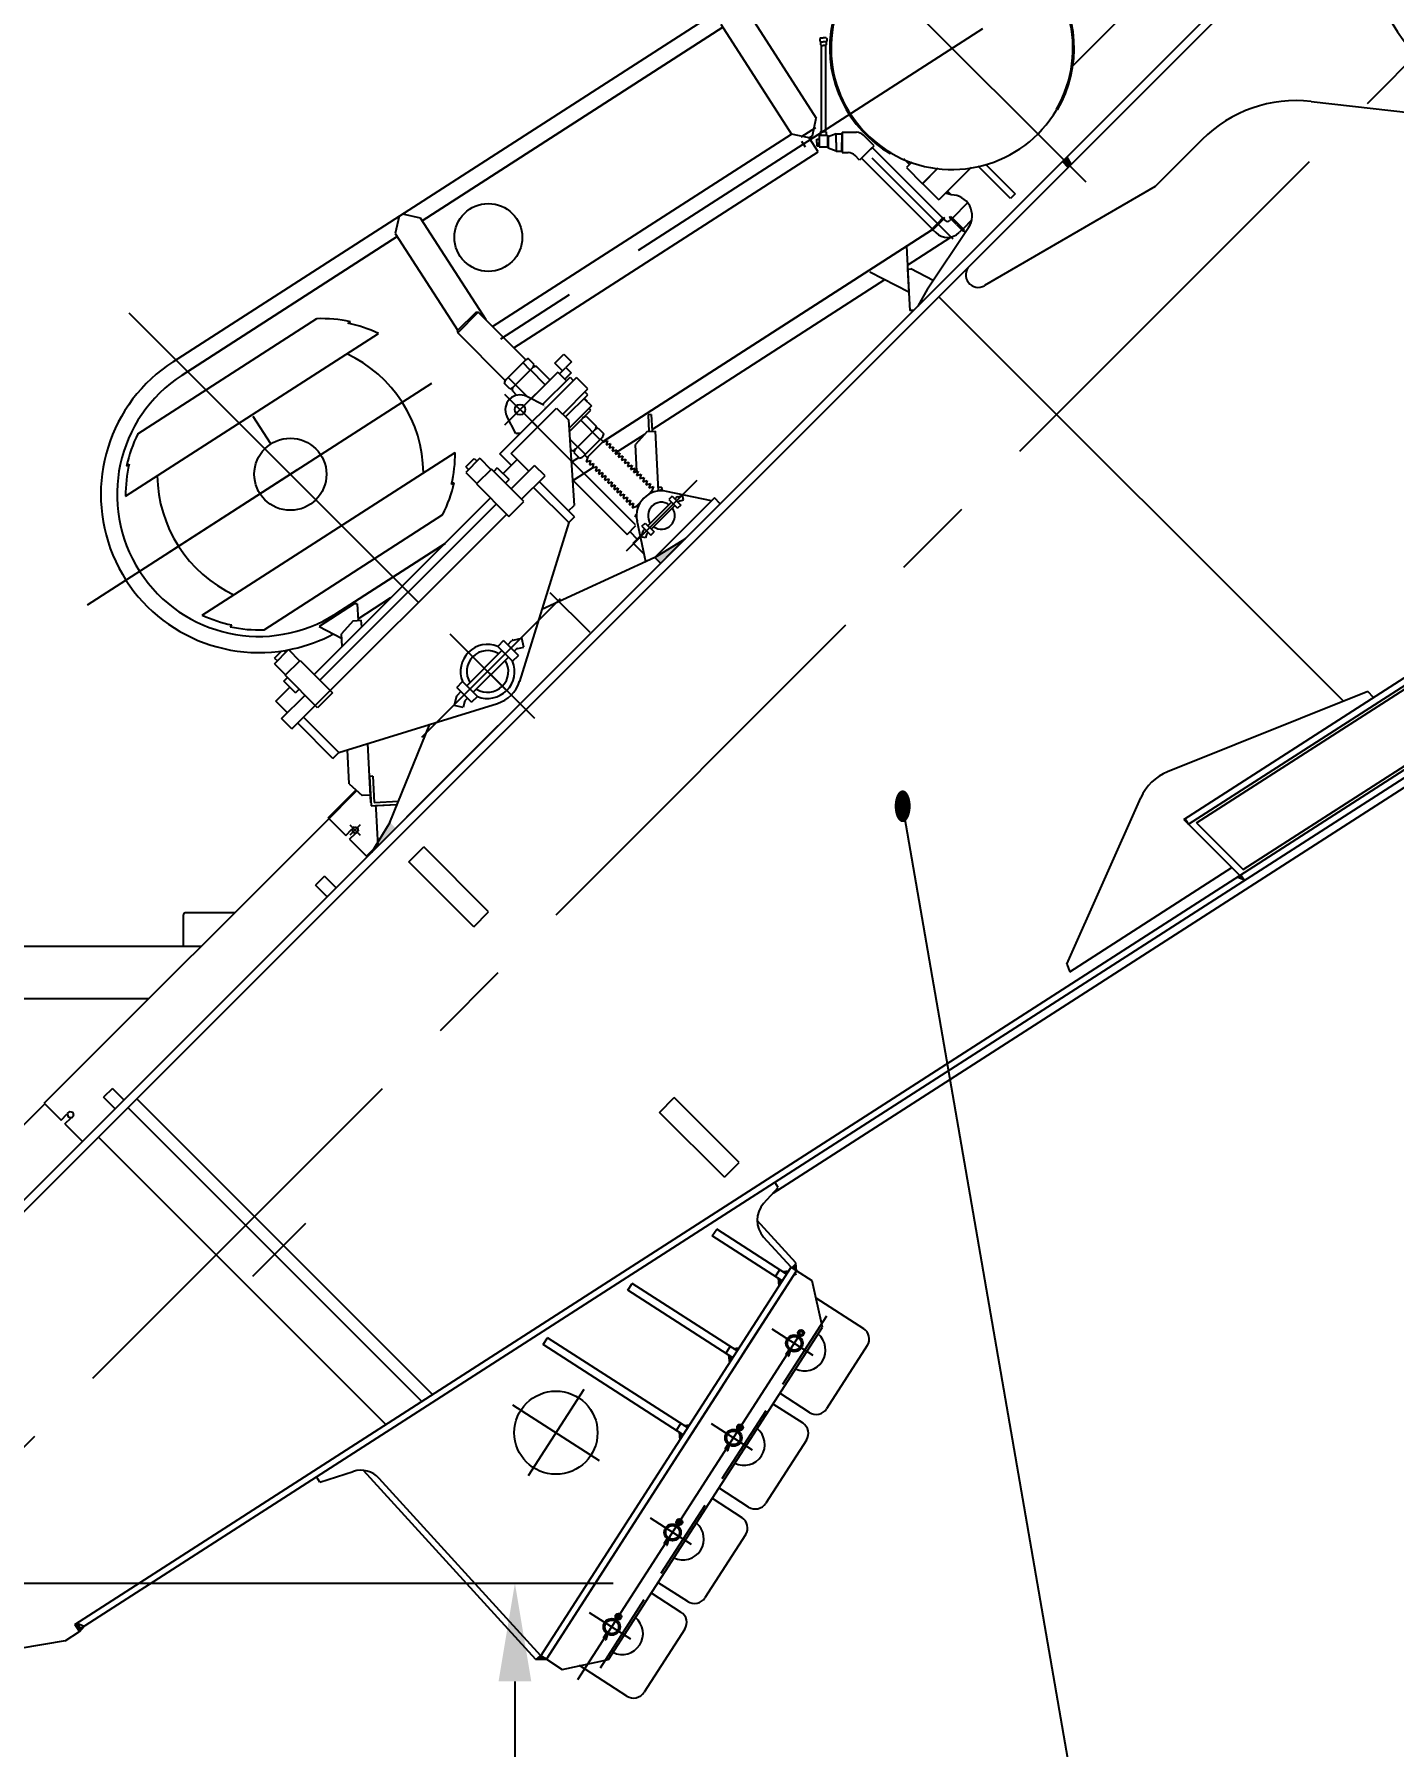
# Model space of a CAD drawing. Header units: millimetres. Extents: x 0 to 42000, y 0 to 29700.
# Drawn here: x 20346 to 24494, y 11599 to 16824 of the extents above; entities that cross this region are included whole.
import ezdxf
from ezdxf.enums import TextEntityAlignment as Align

# ---------------------------------------------------------------- set-up
doc = ezdxf.new("R2010")
doc.units = ezdxf.units.MM
doc.header["$LTSCALE"] = 1000
doc.linetypes.add('F', pattern=[0.75, 0.5, -0.25])
doc.linetypes.add('G', pattern=[2, 1.25, -0.25, 0.25, -0.25])
for name, color, linetype in [('01', 7, 'Continuous'), ('02', 1, 'Continuous'), ('04', 2, 'F'), ('05', 142, 'G'), ('08', 1, 'Continuous')]:
    doc.layers.add(name, color=color, linetype=linetype)
doc.styles.get("Standard").update_dxf_attribs({"font": 'isocp', "width": 0.707, "bigfont": 'intecad.shx'})
doc.dimstyles.new('INTE', dxfattribs={"dimscale": 100, "dimtxt": 3.5, "dimasz": 3, "dimexe": 3, "dimexo": 0, "dimgap": 1, "dimtad": 1, "dimdec": 0, "dimdsep": 46, "dimtxsty": 'Standard', "dimcen": 0, "dimclrd": 1, "dimclre": 1, "dimclrt": 3, "dimaunit": 1, "dimadec": 0, "dimazin": 0, "dimtfac": 1, "dimtdec": 0, "dimtmove": 0, "dimatfit": 0, "dimfxl": 1, "dimarcsym": 0})

# ---------------------------------------------------------------- blocks, each defined once
blk = doc.blocks.new('*D674')
at = {"layer": '08', "color": 1, "lineweight": -2}
for p, q in [((20087.6, 12098.5), (22112.2, 12098.5)), ((21812.2, 11798.5), (21812.2, 7640.5)), ((20404, 7340.5), (22112.2, 7340.5))]:
    blk.add_line(p, q, dxfattribs=at)
at = {"layer": '08', "color": 1}
for points in [[(21762.2, 11798.5), (21862.2, 11798.5), (21812.2, 12098.5)], [(21762.2, 7640.5), (21862.2, 7640.5), (21812.2, 7340.5)]]:
    blk.add_solid(points, dxfattribs=at)
at = {"layer": 'DEFPOINTS', "color": 0}
for p in [(20087.6, 12098.5), (20404, 7340.5), (21812.2, 7340.5)]:
    blk.add_point(p, dxfattribs=at)
at = {"layer": '08', "color": 3, "insert": (21537.2, 9719.5), "char_height": 350, "attachment_point": 5, "rotation": 90}
blk.add_mtext('4758', dxfattribs=at)
blk = doc.blocks.new('*D675')
at = {"layer": '08', "color": 1, "lineweight": -2}
for p, q in [((32404, 24603.7), (33320.5, 24603.7)), ((33020.5, 7640.5), (33020.5, 24303.7)), ((18876.1, 7340.5), (33320.5, 7340.5))]:
    blk.add_line(p, q, dxfattribs=at)
at = {"layer": '08', "color": 1}
for points in [[(32970.5, 24303.7), (33070.5, 24303.7), (33020.5, 24603.7)], [(32970.5, 7640.5), (33070.5, 7640.5), (33020.5, 7340.5)]]:
    blk.add_solid(points, dxfattribs=at)
at = {"layer": 'DEFPOINTS', "color": 0}
for p in [(32404, 24603.7), (33020.5, 24603.7), (18876.1, 7340.5)]:
    blk.add_point(p, dxfattribs=at)
at = {"layer": '08', "color": 3, "insert": (32745.5, 17193.2), "char_height": 350, "attachment_point": 5, "rotation": 90}
blk.add_mtext('17263', dxfattribs=at)
blk = doc.blocks.new('*D682')
at = {"layer": '08', "color": 1, "lineweight": -2}
for p, q in [((24860.7, 17060.6), (26420, 17060.6)), ((26120, 7640.5), (26120, 16760.6)), ((22234, 7340.5), (26420, 7340.5))]:
    blk.add_line(p, q, dxfattribs=at)
at = {"layer": '08', "color": 1}
for points in [[(26070, 16760.6), (26170, 16760.6), (26120, 17060.6)], [(26070, 7640.5), (26170, 7640.5), (26120, 7340.5)]]:
    blk.add_solid(points, dxfattribs=at)
at = {"layer": 'DEFPOINTS', "color": 0}
for p in [(24860.7, 17060.6), (26120, 17060.6), (22234, 7340.5)]:
    blk.add_point(p, dxfattribs=at)
at = {"layer": '08', "color": 3, "insert": (25844.9, 12200.6), "char_height": 350, "attachment_point": 5, "rotation": 90}
blk.add_mtext('9720', dxfattribs=at)

msp = doc.modelspace()

# ---------------------------------------------------------------- hatches: boundary and pattern name
at = {"layer": '01', "linetype": 'Continuous'}
for points in [[(23496, 16449.5), (23482.5, 16435.9), (23500.1, 16418.2), (23509, 16427.1)], [(23132, 16345.7), (23126.2, 16339.9), (23143.3, 16334.4)]]:
    msp.add_hatch(color=7, dxfattribs=at).paths.add_polyline_path(points)
at = {"layer": '01'}
h = msp.add_hatch(color=256, dxfattribs=at)
h.paths.add_polyline_path([(21639.7, 15915.4), (21637.6, 15913.3), (21636.8, 15918.3)])
h.paths.add_polyline_path([(21700.5, 15976.2), (21698.4, 15974.1), (21695.5, 15976.9)])
h = msp.add_hatch(color=256, dxfattribs=at)
h.paths.add_polyline_path([(21909.8, 15687.7), (21900.6, 15692.4), (21900.6, 15678.5)])
h.paths.add_polyline_path([(21814.6, 15606.4), (21819.3, 15597.2), (21828.5, 15606.4)])
for points in [[(22239, 15227.7), (22256.6, 15210.1), (22331.3, 15284.7)], [(21430.7, 14419.5), (21374.6, 14328), (21448.4, 14401.8)], [(24027.6, 14260), (24016.2, 14252.6), (24038.4, 14243.1)], [(22668.9, 13075.3), (22654.9, 13062.5), (22671.7, 13051.7)], [(20497.6, 11966.8), (20487.1, 11960), (20483.6, 11950.7)], [(21891.6, 11876.9), (21890.5, 11878.1), (21876.5, 11865.3), (21908.4, 11866.1)]]:
    msp.add_hatch(color=256, dxfattribs=at).paths.add_polyline_path(points)
h = msp.add_hatch(color=256, dxfattribs=at)
h.paths.add_polyline_path([(22614.9, 13028.7), (22617.5, 13004.4), (22627.8, 13020.4)])
h.paths.add_polyline_path([(22629.5, 13049.1), (22641.3, 13041.5), (22647.5, 13051)])
h = msp.add_hatch(color=256, dxfattribs=at)
h.paths.add_polyline_path([(22463.9, 12794.1), (22466.5, 12769.9), (22476.8, 12785.9)])
h.paths.add_polyline_path([(22478.5, 12814.5), (22490.3, 12806.9), (22496.4, 12816.4)])
h = msp.add_hatch(color=256, dxfattribs=at)
h.paths.add_polyline_path([(22312.9, 12559.5), (22315.4, 12535.3), (22325.7, 12551.3)])
h.paths.add_polyline_path([(22327.5, 12579.9), (22339.3, 12572.3), (22345.4, 12581.8)])
h = msp.add_hatch(color=256, dxfattribs=at)
h.paths.add_polyline_path([(20497.6, 11966.8), (20483.6, 11950.7), (20469.6, 11972.5), (20476.3, 11976.8), (20476.3, 11976.8)])
h.paths.add_polyline_path([(20487.1, 11960), (20497.6, 11966.8), (20476.3, 11976.8)])

# ---------------------------------------------------------------- linework, layer by layer
for p, q in [((23324.4, 16323), (23225.6, 16421.8)), ((23007.3, 16177.4), (23014, 16038.6)), ((22895.6, 16099.6), (23014.1, 16038.6)), ((23010.5, 16107.9), (23020.5, 16108.5)), ((23010.5, 16107.9), (23017.2, 15981.1)), ((23088.3, 16072.9), (23020.5, 16108.5)), ((23027.1, 15981.6), (23017.2, 15981.1)), ((22228.4, 15664.1), (22218.4, 15663.6)), ((22218.4, 15663.6), (22220.9, 15612.7)), ((22228.4, 15664.1), (22230.8, 15613.2)), ((22215.7, 15612.4), (22179.8, 15572.5)), ((22184.1, 15489.9), (22179.8, 15572.5)), ((22215.7, 15612.4), (22240.7, 15613.7)), ((22250.3, 15430.9), (22240.7, 15613.7)), ((22259.7, 15442.2), (22249.7, 15441.7)), ((22249.7, 15441.7), (22250.3, 15430.9)), ((22259.7, 15442.2), (22260.1, 15435)), ((22274.9, 15228.7), (22395.7, 15349.2)), ((21321.2, 15086.1), (21214.5, 15017.3)), ((21331.2, 15086.5), (21321.2, 15086.1)), ((21331.2, 15086.5), (21333.7, 15035.6)), ((21214.5, 15017.3), (21283.3, 14981.9)), ((21318.6, 15034.8), (21282.6, 14994.9)), ((21318.6, 15034.8), (21343.5, 15036.2)), ((21344.6, 15016.4), (21343.5, 15036.2)), ((21284.6, 14956.5), (21282.6, 14994.9)), ((21306.6, 14537.7), (21301.2, 14640.9)), ((21372.7, 14480.2), (21363.2, 14660.1)), ((21306.6, 14537.7), (21346.5, 14501.8)), ((21378.5, 14560.6), (21368.5, 14560)), ((21368.5, 14560), (21373.2, 14470.2)), ((21378.5, 14560.6), (21382.7, 14480.7)), ((21371.5, 14503.1), (21346.5, 14501.8)), ((21373.2, 14470.2), (21453.1, 14474.4)), ((21382.7, 14480.7), (21457.3, 14484.6)), ((21242.2, 14433.6), (21296.1, 14379.7)), ((21296.1, 14379.7), (21315, 14398.5)), ((21307.4, 14368.4), (21326.3, 14387.2)), ((21307.4, 14368.4), (21361.2, 14314.6)), ((21231, 14255.2), (21204.2, 14228.3)), ((21239.5, 14193), (21204.2, 14228.3)), ((21231, 14255.2), (21266.4, 14219.8)), ((20800.5, 14041.5), (20800.5, 14137.5)), ((20956.7, 14143.5), (20806.5, 14143.5)), ((20070.5, 14041.5), (20800.5, 14041.5)), ((20800.5, 14041.5), (20854.7, 14041.5)), ((20070.5, 13882.3), (20695.5, 13882.3)), ((20376.1, 13562.9), (20427.6, 13511.5)), ((20427.6, 13511.5), (20446.4, 13530.3)), ((20439.3, 13499.8), (20458.1, 13518.6)), ((20439.3, 13499.8), (20490.7, 13448.4))]:
    msp.add_line(p, q)
for centre, radius, start, end in [((23145.7, 16782.1), 372.9, 329.674, 239.6932), ((21127, 15481.9), 406, 0.6307, 64.9148), ((21127, 15481.9), 406, 180.6307, 244.9148), ((20806.5, 14137.5), 6, 90, 180)]:
    msp.add_arc(centre, radius, start, end)
for p, q in [((19704.4, 12657.8), (24458.8, 17412.3)), ((22744.2, 16801.5), (22744.2, 16791.8)), ((22744.2, 16791.8), (22746.2, 16789.8)), ((22746.2, 16789.8), (22746.2, 16528.4)), ((22746.2, 16789.8), (22753.2, 16789.8)), ((22760.2, 16789.8), (22753.2, 16789.8)), ((22762.2, 16791.8), (22760.2, 16789.8)), ((22760.2, 16789.8), (22760.2, 16528.4)), ((22762.2, 16801.5), (22762.2, 16791.8)), ((23467.6, 16593.8), (23464.5, 16595.6)), ((21744, 15932.7), (22656.1, 16519.8)), ((22710, 16508.2), (22720.1, 16514.7)), ((22744.2, 16526.4), (22746.2, 16528.4)), ((22744.2, 16526.4), (22744.2, 16516.2)), ((22744.2, 16526.4), (22753.2, 16526.4)), ((22746.2, 16528.4), (22753.2, 16528.4)), ((22760.2, 16528.4), (22753.2, 16528.4)), ((22762.2, 16526.4), (22753.2, 16526.4)), ((22762.2, 16526.4), (22760.2, 16528.4)), ((22762.2, 16526.4), (22762.2, 16516.2)), ((22792.7, 16520.3), (22768.2, 16511.9)), ((22792.7, 16494.2), (22792.7, 16520.3)), ((22792.7, 16494.2), (22792.7, 16520.3)), ((22792.7, 16520.3), (22809.2, 16520.3)), ((22809.2, 16520.3), (22809.2, 16494.2)), ((21809.2, 15867.6), (22737.6, 16465.3)), ((22737.6, 16465.3), (22710, 16508.2)), ((22733.4, 16494.2), (22733.4, 16504.1)), ((22733.4, 16504.1), (22740.2, 16504.1)), ((22733.4, 16494.2), (22733.4, 16484.2)), ((22733.4, 16484.2), (22740.2, 16484.2)), ((22740.2, 16504.1), (22740.2, 16494.2)), ((22740.2, 16484.2), (22740.2, 16494.2)), ((22792.7, 16468), (22768.2, 16476.5)), ((22792.7, 16494.2), (22792.7, 16468)), ((22792.7, 16494.2), (22792.7, 16468)), ((22792.7, 16468), (22809.2, 16468)), ((22809.2, 16468), (22809.2, 16494.2)), ((22869.6, 16446), (22902.3, 16478.7)), ((22902.3, 16478.7), (23117.4, 16263.5)), ((22957.6, 16460.2), (22959.3, 16463.2)), ((22869.6, 16446), (23084.8, 16230.9)), ((23015.7, 16426.6), (22998.5, 16443.8)), ((23765.3, 16359.5), (23244.9, 16057.3)), ((23193.4, 16310.2), (23146.9, 16263.7)), ((23101.1, 16247.2), (23120.2, 16266.3)), ((23123.1, 16263.4), (23104, 16244.3)), ((23120.2, 16266.3), (23123.1, 16263.4)), ((23120.3, 16260.6), (23125, 16256)), ((23138.4, 16264.9), (23142.1, 16268.5)), ((23159.5, 16243.8), (23138.4, 16264.9)), ((23143.2, 16260.1), (23139.1, 16256)), ((23142.1, 16268.5), (23163.2, 16247.4)), ((23206.1, 16257.7), (23179.5, 16231.1)), ((20796.8, 15784.3), (21453, 16206.8)), ((22081.6, 15581.5), (23083.6, 16226.5)), ((23071.2, 16047.3), (23196.5, 16234.8)), ((23101.1, 16247.2), (23082, 16228.1)), ((23082, 16228.1), (23084.9, 16225.2)), ((23084.9, 16225.2), (23104, 16244.3)), ((23087.7, 16228), (23096.7, 16219)), ((23159.5, 16243.8), (23180.6, 16222.7)), ((23184.3, 16226.3), (23163.2, 16247.4)), ((23175.8, 16227.5), (23167.4, 16219)), ((23180.6, 16222.7), (23184.3, 16226.3)), ((21636.2, 15919), (21694.8, 15977.6)), ((21637.6, 15913.3), (21700.5, 15976.2)), ((21695.5, 15976.9), (21700.5, 15976.2)), ((21636.8, 15918.3), (21637.6, 15913.3)), ((21870.8, 15817.1), (21853.9, 15834)), ((21934.2, 15821.1), (21961.1, 15848)), ((21961.1, 15848), (21984.4, 15824.7)), ((21844, 15829.8), (21784, 15769.8)), ((21806.7, 15747.2), (21866.7, 15807.2)), ((21859.2, 15799.8), (21836.6, 15822.4)), ((21904.8, 15754.9), (21859.6, 15800.1)), ((21943, 15793.1), (21862.1, 15712.2)), ((21876.9, 15811.8), (21872.8, 15810.6)), ((21876.9, 15811.8), (21919.3, 15769.3)), ((21957.5, 15797.8), (21934.2, 15821.1)), ((21947.9, 15788.2), (21967.1, 15807.4)), ((21983.5, 15791), (21964.3, 15771.8)), ((21984.4, 15824.7), (21967.1, 15807.4)), ((21967.1, 15807.4), (21983.5, 15791)), ((21766.2, 15544.2), (21999.6, 15777.5)), ((21796.7, 15743), (21779.8, 15759.9)), ((21814, 15754.6), (21791.4, 15777.2)), ((21804.3, 15736), (21817.3, 15723)), ((21851.7, 15717.5), (21814.3, 15754.9)), ((21896.7, 15694.4), (21980.5, 15778.2)), ((21957.9, 15665.1), (22035, 15742.2)), ((21980.5, 15778.2), (21990.4, 15768.3)), ((22035, 15742.2), (21999.6, 15777.5)), ((22034.2, 15724.5), (22025.8, 15733)), ((21800.5, 15545.2), (21939.1, 15683.8)), ((21900.6, 15692.4), (21848.1, 15719.4)), ((21939.1, 15683.8), (21975.2, 15647.8)), ((21966.4, 15656.6), (22034.2, 15724.5)), ((22045.6, 15690.5), (21976.9, 15621.9)), ((22022.9, 15713.2), (22045.6, 15690.5)), ((22024, 15713.5), (22032.8, 15704.7)), ((21067.5, 15574.4), (21013.9, 15657.7)), ((21814.6, 15606.4), (21787.6, 15658.9)), ((21975.2, 15647.8), (21992.9, 15386.8)), ((22013, 15646.7), (22071.7, 15588)), ((22030.3, 15658.3), (22060.7, 15627.9)), ((23853.2, 14428.4), (25763.2, 15656.4)), ((23867.6, 14413.9), (25774, 15639.6)), ((23892.1, 14417.8), (25779.4, 15631.1)), ((21828.5, 15606.4), (21814.6, 15606.4)), ((21979.1, 15590.1), (22026.5, 15542.8)), ((21995.6, 15557.2), (22057.3, 15618.9)), ((22079.1, 15595.3), (22019.1, 15535.4)), ((22032.9, 15532.9), (22081.6, 15581.6)), ((22066.4, 15622.2), (22083.3, 15605.3)), ((22073.4, 15589.7), (22081.6, 15581.6)), ((22079.9, 15579.9), (22094.7, 15584.6)), ((22094.7, 15584.6), (22090.1, 15571.5)), ((22090.1, 15571.5), (22104, 15575.2)), ((22104, 15575.2), (22099.5, 15562.1)), ((21705.3, 15530.5), (21662.3, 15487.5)), ((21662.9, 15504.4), (21688.3, 15529.9)), ((21688.3, 15529.9), (21696.5, 15521.7)), ((21705.3, 15530.5), (21739.2, 15496.5)), ((21801.6, 15508.8), (21766.2, 15544.2)), ((21854.6, 15491.1), (21800.5, 15545.2)), ((21981.2, 15559.1), (21986.5, 15553.8)), ((21983.9, 15518.6), (22006.9, 15533.4)), ((21992.2, 15548.1), (22009.2, 15531.2)), ((22024.8, 15541), (22032.9, 15532.9)), ((22034.6, 15534.6), (22029.9, 15519.8)), ((22029.9, 15519.8), (22043, 15524.3)), ((22043, 15524.3), (22039.3, 15510.4)), ((22099.5, 15562.1), (22113.4, 15565.9)), ((22113.4, 15565.9), (22108.8, 15552.8)), ((22108.8, 15552.8), (22122.7, 15556.5)), ((22122.7, 15556.5), (22118.2, 15543.4)), ((22118.2, 15543.4), (22132.1, 15547.1)), ((22132.1, 15547.1), (22127.5, 15534)), ((22127.5, 15534), (22141.4, 15537.8)), ((22141.4, 15537.8), (22136.9, 15524.7)), ((22136.9, 15524.7), (22150.8, 15528.4)), ((22150.8, 15528.4), (22146.2, 15515.3)), ((22146.2, 15515.3), (22160.1, 15519.1)), ((22160.1, 15519.1), (22155.6, 15506)), ((21662.3, 15487.5), (21696.2, 15453.5)), ((21662.9, 15504.4), (21671, 15496.3)), ((21740.3, 15497.7), (21695.1, 15452.4)), ((21839.3, 15398.7), (21740.3, 15497.7)), ((21800.8, 15437.3), (21872.3, 15508.8)), ((21832.6, 15405.4), (21904.1, 15477)), ((21904.1, 15477), (21872.3, 15508.8)), ((22039.3, 15510.4), (22052.4, 15515)), ((22052.4, 15515), (22048.6, 15501.1)), ((22048.6, 15501.1), (22061.7, 15505.6)), ((22061.7, 15505.6), (22058, 15491.7)), ((22058, 15491.7), (22071.1, 15496.3)), ((22071.1, 15496.3), (22067.3, 15482.4)), ((22067.3, 15482.4), (22080.4, 15486.9)), ((22080.4, 15486.9), (22076.7, 15473)), ((22076.7, 15473), (22089.8, 15477.6)), ((22089.8, 15477.6), (22086, 15463.7)), ((22086, 15463.7), (22099.1, 15468.2)), ((22099.1, 15468.2), (22095.4, 15454.3)), ((22155.6, 15506), (22169.5, 15509.7)), ((22169.5, 15509.7), (22164.9, 15496.6)), ((22164.9, 15496.6), (22178.8, 15500.4)), ((22178.8, 15500.4), (22174.3, 15487.3)), ((22174.3, 15487.3), (22188.2, 15491)), ((22188.2, 15491), (22183.6, 15477.9)), ((22183.6, 15477.9), (22197.5, 15481.7)), ((22197.5, 15481.7), (22193, 15468.6)), ((22193, 15468.6), (22206.9, 15472.3)), ((22206.9, 15472.3), (22202.3, 15459.2)), ((20469.6, 11972.5), (25890.8, 15457.9)), ((20487.1, 11960), (25901.6, 15441)), ((21695.1, 15452.4), (21794.1, 15353.4)), ((21868.8, 15441.6), (21976.3, 15334.2)), ((21993.9, 15351.8), (21886.5, 15459.3)), ((21987.6, 15465), (22154.2, 15298.3)), ((22095.4, 15454.3), (22108.5, 15458.9)), ((22108.5, 15458.9), (22104.7, 15445)), ((22104.7, 15445), (22117.8, 15449.5)), ((22117.8, 15449.5), (22114.1, 15435.6)), ((22114.1, 15435.6), (22127.2, 15440.2)), ((22127.2, 15440.2), (22123.4, 15426.3)), ((22123.4, 15426.3), (22136.5, 15430.8)), ((22136.5, 15430.8), (22132.8, 15416.9)), ((22132.8, 15416.9), (22145.9, 15421.5)), ((22145.9, 15421.5), (22142.1, 15407.6)), ((22202.3, 15459.2), (22216.2, 15463)), ((22216.2, 15463), (22211.7, 15449.9)), ((22211.7, 15449.9), (22225.6, 15453.6)), ((22230.4, 15431.2), (22219.3, 15420.1)), ((22225.6, 15453.6), (22221, 15440.5)), ((22221, 15440.5), (22234.9, 15444.3)), ((22234.9, 15444.3), (22230.4, 15431.2)), ((22259.1, 15436), (22254.4, 15431.3)), ((22263.9, 15431.2), (22259.1, 15436)), ((22309, 15413.4), (22323.1, 15417.3)), ((22326.9, 15403.8), (22323.1, 15417.3)), ((22600.2, 13288.8), (25915.2, 15420)), ((24033.9, 14275.9), (25885.4, 15466.3)), ((21217, 14853.5), (21755.5, 15392)), ((21794.1, 15353.4), (21839.3, 15398.7)), ((21975.9, 15369.9), (21992.9, 15386.8)), ((22142.1, 15407.6), (22155.2, 15412.1)), ((22155.2, 15412.1), (22151.5, 15398.2)), ((22151.5, 15398.2), (22164.6, 15402.8)), ((22164.6, 15402.8), (22160.8, 15388.9)), ((22160.8, 15388.9), (22173.9, 15393.4)), ((22173.9, 15393.4), (22170.2, 15379.5)), ((22170.2, 15379.5), (22183.3, 15384.1)), ((22183.3, 15384.1), (22194.4, 15395.2)), ((22183.3, 15384.1), (22187.2, 15380.1)), ((22218.2, 15324.4), (22290.1, 15396.2)), ((22222.7, 15176.1), (22438.4, 15391.8)), ((22300, 15386.3), (22228.1, 15314.5)), ((22420.7, 15409.5), (22239, 15227.7)), ((22300, 15406.1), (22304.6, 15410.8)), ((22311.9, 15398.3), (22309.9, 15396.2)), ((22316.3, 15400.9), (22326.9, 15403.8)), ((22438.4, 15391.8), (22420.7, 15409.5)), ((21132, 14704.8), (21787.3, 15360.2)), ((21976.3, 15334.2), (21826.2, 14850)), ((21993.9, 15351.8), (21976.3, 15334.2)), ((22154.2, 15298.3), (22181.5, 15325.5)), ((22183.2, 15360), (22178.5, 15355.4)), ((22183.3, 15350.6), (22178.5, 15355.4)), ((22208.3, 15314.5), (22203.7, 15309.8)), ((21265.6, 15056.2), (21598.9, 15270.8)), ((22173, 15271.3), (22194.7, 15292.9)), ((22206.3, 15238), (22173, 15271.3)), ((22201.1, 15305.5), (22197.2, 15291.4)), ((22210.7, 15287.6), (22197.2, 15291.4)), ((22213.6, 15298.2), (22210.7, 15287.6)), ((22218.2, 15304.6), (22216.2, 15302.5)), ((22239, 15227.7), (22331.3, 15284.7)), ((22256.6, 15210.1), (22239, 15227.7)), ((20943.4, 15016.5), (20948.1, 15022.1)), ((21078.5, 14903.7), (21121.5, 14946.7)), ((21121.5, 14946.7), (21155.4, 14912.7)), ((21777.6, 14974.2), (21759.9, 14956.6)), ((21790.3, 14961.5), (21802.2, 14973.4)), ((21807.2, 14976.1), (21833.2, 14981.8)), ((21810.1, 14941.7), (21816.2, 14947.8)), ((21821.1, 14950.5), (21839.2, 14954.5)), ((21839.2, 14954.5), (21833.2, 14981.8)), ((21078.5, 14903.7), (21112.4, 14869.8)), ((21079.1, 14920.6), (21101.3, 14942.9)), ((21079.1, 14920.6), (21087.3, 14912.5)), ((21106.9, 14943.7), (21112.7, 14937.9)), ((21111.3, 14868.6), (21156.6, 14913.9)), ((21156.6, 14913.9), (21255.6, 14814.9)), ((21665.1, 14836.4), (21772.6, 14943.8)), ((21792.4, 14924), (21684.9, 14816.6)), ((21210.3, 14769.6), (21111.3, 14868.6)), ((21634.7, 14831.4), (21652.4, 14849.1)), ((21082.5, 14789.7), (21125.3, 14832.5)), ((21117.8, 14754.3), (21082.5, 14789.7)), ((21100.2, 14736.7), (21171.7, 14808.2)), ((21255.6, 14814.9), (21210.3, 14769.6)), ((21632.8, 14801.8), (21627.1, 14775.8)), ((21647.5, 14818.7), (21635.5, 14806.7)), ((21658.4, 14787.8), (21654.5, 14769.8)), ((21667.3, 14798.9), (21661.1, 14792.8)), ((24432.4, 14800.8), (24414.3, 14818.9)), ((21132, 14704.8), (21100.2, 14736.7)), ((21167.3, 14740.2), (21274.8, 14632.7)), ((21274.8, 14632.7), (21758.9, 14782.8)), ((21654.5, 14769.8), (21627.1, 14775.8)), ((21257.1, 14615), (21149.7, 14722.5)), ((21257.1, 14615), (21274.8, 14632.7)), ((21393.7, 14347.1), (21514.1, 14467.5)), ((23853.2, 14428.4), (24000, 14281.5)), ((23867.8, 14413.8), (23856.9, 14430.7)), ((21430.7, 14419.5), (21374.6, 14328)), ((23867.6, 14413.9), (24023.9, 14257.6)), ((23892.1, 14417.8), (24033.9, 14275.9)), ((21732, 14146.6), (21534, 14344.6)), ((23941.6, 14340), (23929.6, 14352)), ((21686.8, 14101.4), (21488.8, 14299.4)), ((23505, 13963.2), (24000.1, 14281.5)), ((24038.4, 14243.1), (24016.2, 14252.6)), ((21237.4, 14195.1), (21239.5, 14193)), ((23496.1, 13987.2), (23505, 13963.2)), ((22253.3, 13534.9), (22298.5, 13580.1)), ((22451.3, 13336.9), (22253.3, 13534.9)), ((22496.5, 13382.2), (22298.5, 13580.1)), ((21418.7, 12582.6), (20541.6, 13459.7)), ((22451.3, 13336.9), (22496.5, 13382.2)), ((22571.1, 13256.8), (22615.7, 13305.9)), ((22615.7, 13305.9), (22605.5, 13321.9)), ((22414.2, 13157.9), (22427.8, 13179)), ((22654.9, 13062.5), (22571.1, 13154.5)), ((22671.7, 13051.7), (22668.9, 13075.3)), ((21891.6, 11876.9), (22654.9, 13062.5)), ((21908.4, 11866.1), (22671.7, 13051.7)), ((22156.4, 12992.1), (22169.9, 13013.1)), ((22606.8, 13034), (22620.3, 13055)), ((22614.9, 13028.7), (22617.5, 13004.4)), ((22629.5, 13049.1), (22647.5, 13051)), ((22671.7, 13051.7), (22654.9, 13062.5)), ((22506.8, 12795.6), (22630.8, 12988.2)), ((22730.8, 12969), (22875.9, 12875.6)), ((22675.7, 12853.2), (22676.2, 12858.6)), ((22680, 12853.9), (22678.5, 12851.6)), ((21898.6, 12826.3), (21912.1, 12847.3)), ((22455.7, 12799.4), (22469.3, 12820.4)), ((22478.5, 12814.5), (22496.4, 12816.4)), ((22639.3, 12796.6), (22648.3, 12810.6)), ((22650.9, 12808.8), (22642, 12794.9)), ((22650.9, 12808.8), (22645.6, 12791.6)), ((22647.8, 12790.9), (22652.9, 12807.6)), ((22682.1, 12848.8), (22684.4, 12852.4)), ((22887.3, 12823.1), (22763.3, 12630.5)), ((22463.9, 12794.1), (22466.5, 12769.9)), ((22642, 12794.9), (22639.3, 12796.6)), ((22645.6, 12791.6), (22647.8, 12790.9)), ((22321.2, 12507.2), (22445.1, 12699.8)), ((22599.4, 12645.7), (22690.2, 12587.2)), ((22710.8, 12619.1), (22620, 12677.6)), ((22304.7, 12564.8), (22318.2, 12585.8)), ((22312.9, 12559.5), (22315.4, 12535.3)), ((22327.5, 12579.9), (22345.4, 12581.8)), ((22490.1, 12564.8), (22490.5, 12570.2)), ((22494.3, 12565.5), (22492.8, 12563.2)), ((22496.5, 12560.4), (22498.7, 12564)), ((22453.6, 12508.2), (22462.7, 12522.2)), ((22456.3, 12506.5), (22453.6, 12508.2)), ((22465.2, 12520.4), (22456.3, 12506.5)), ((22465.2, 12520.4), (22459.9, 12503.2)), ((22459.9, 12503.2), (22462.1, 12502.5)), ((22462.1, 12502.5), (22467.2, 12519.2)), ((22701.6, 12534.7), (22577.6, 12342.1)), ((21217.4, 12407), (21318.9, 12439.4)), ((21876.5, 11865.3), (21350.3, 12442.6)), ((21217.4, 12407), (21207.2, 12423)), ((21891.6, 11876.9), (21398.2, 12418.2)), ((22135.5, 12218.8), (22259.5, 12411.4)), ((22525.1, 12330.7), (22434.3, 12389.2)), ((22413.7, 12357.3), (22504.5, 12298.8)), ((22304.4, 12276.4), (22304.9, 12281.8)), ((22268, 12219.8), (22277, 12233.8)), ((22279.5, 12232), (22270.6, 12218.1)), ((22279.5, 12232), (22274.3, 12214.8)), ((22276.4, 12214.1), (22281.6, 12230.8)), ((22308.6, 12277.1), (22307.1, 12274.8)), ((22310.8, 12272), (22313, 12275.6)), ((22515.9, 12246.3), (22391.9, 12053.7)), ((22270.6, 12218.1), (22268, 12219.8)), ((22274.3, 12214.8), (22276.4, 12214.1)), ((21949.8, 11930.4), (22073.8, 12123)), ((22339.4, 12042.4), (22248.6, 12100.8)), ((22228, 12068.9), (22318.8, 12010.4)), ((20469.6, 11972.5), (20483.6, 11950.7)), ((20487.1, 11960), (20476.3, 11976.8)), ((20476.3, 11976.8), (20497.6, 11966.8)), ((20483.6, 11950.7), (20497.6, 11966.8)), ((22118.7, 11988), (22119.2, 11993.4)), ((22122.9, 11988.7), (22121.5, 11986.4)), ((22125.1, 11983.6), (22127.4, 11987.2)), ((20439.8, 11922.4), (20110.9, 11867.4)), ((20439.8, 11922.4), (20483.6, 11950.7)), ((20483.6, 11950.7), (20487.1, 11960)), ((22082.3, 11931.4), (22091.3, 11945.4)), ((22084.9, 11929.7), (22082.3, 11931.4)), ((22093.8, 11943.6), (22084.9, 11929.7)), ((22093.8, 11943.6), (22088.6, 11926.4)), ((22088.6, 11926.4), (22090.7, 11925.7)), ((22090.7, 11925.7), (22095.9, 11942.4)), ((22330.2, 11957.9), (22206.3, 11765.3)), ((21894.9, 11882.2), (21876.5, 11865.3)), ((21876.5, 11865.3), (21908.4, 11866.1)), ((21908.4, 11866.1), (21891.6, 11876.9)), ((22153.7, 11754), (22009.5, 11846.8))]:
    msp.add_line(p, q, dxfattribs=at)
at = {"layer": '01', "color": 7, "linetype": 'Continuous'}
for p, q in [((19758.1, 12676.2), (24462.3, 17380.3)), ((20770, 15825.9), (22862.8, 17173.2)), ((23761, 16974.6), (23509.7, 16723.3)), ((22515.8, 16904), (22731.8, 16568.6)), ((21528.7, 16255.5), (22446.1, 16846.1)), ((22446.1, 16846.1), (21528.7, 16255.5)), ((22440.2, 16855.2), (22656.1, 16519.8)), ((22744.2, 16813.5), (22742.2, 16811.5)), ((22742.2, 16811.5), (22742.2, 16803.5)), ((22742.2, 16803.5), (22744.2, 16801.5)), ((22744.2, 16813.5), (22753.2, 16813.5)), ((22744.2, 16801.5), (22753.2, 16801.5)), ((22762.2, 16813.5), (22753.2, 16813.5)), ((22762.2, 16801.5), (22753.2, 16801.5)), ((22762.2, 16813.5), (22764.2, 16811.5)), ((22764.2, 16803.5), (22762.2, 16801.5)), ((22764.2, 16811.5), (22764.2, 16803.5)), ((24241.8, 16619.4), (24803.2, 16555.5)), ((22720.1, 16514.7), (22731.8, 16568.6)), ((22710, 16508.2), (22656.1, 16519.8)), ((22740.2, 16516.2), (22740.2, 16481.2)), ((22740.2, 16516.2), (22766.2, 16516.2)), ((22766.2, 16516.2), (22766.2, 16481.2)), ((22768.2, 16511.9), (22768.2, 16476.5)), ((22810.2, 16525.2), (22810.2, 16463.2)), ((22810.2, 16525.2), (22854.5, 16525.2)), ((22907.9, 16484.3), (22875.8, 16516.4)), ((22740.2, 16481.2), (22766.2, 16481.2)), ((22766.2, 16502.2), (22768.2, 16502.2)), ((22766.2, 16486.2), (22768.2, 16486.2)), ((22810.2, 16463.2), (22828.9, 16463.2)), ((22886, 16462.3), (22864, 16440.4)), ((22886, 16462.3), (22907.9, 16484.3)), ((23908.9, 16503.1), (23765.3, 16359.5)), ((22864, 16440.4), (22850.1, 16454.4)), ((23023.2, 16434.1), (23006.5, 16417.4)), ((23006.5, 16417.4), (23055.7, 16368.3)), ((23055.7, 16368.3), (23103, 16415.6)), ((23103, 16415.6), (23056, 16368.7)), ((23204.1, 16417.7), (23105.5, 16319.2)), ((23248.1, 16427.6), (23338.5, 16337.2)), ((23500.1, 16418.2), (23482.5, 16435.9)), ((23496, 16449.5), (23509, 16427.1)), ((23056, 16368.7), (23105.5, 16319.2)), ((23143.3, 16334.4), (23126.2, 16339.9)), ((23132, 16345.7), (23143.3, 16334.4)), ((23338.5, 16337.2), (23324.4, 16323)), ((21458.7, 16269.3), (21447.2, 16216)), ((21469.5, 16276.2), (21522.8, 16264.7)), ((21522.8, 16264.7), (21723, 15953.7)), ((21453, 16206.8), (20796.8, 15784.3)), ((21447.2, 16216), (21637.5, 15920.3)), ((23083.6, 16226.5), (22081.6, 15581.5)), ((23010, 16120.3), (23142.2, 16205.4)), ((22230.6, 15618.6), (22941.2, 16076.1)), ((23071.2, 16047.3), (23041.4, 15994.9)), ((24339.9, 14789.1), (23105.5, 16023.5)), ((20661.8, 15605.2), (21207.6, 15956.6)), ((21302.9, 15942.4), (21310.6, 15947.4)), ((21698.4, 15974.1), (21694.8, 15977.6)), ((21845.5, 15831.2), (21700.5, 15976.2)), ((20624.4, 15415.3), (21395.8, 15911.8)), ((21639.7, 15915.4), (21636.2, 15919)), ((21782.7, 15768.2), (21637.6, 15913.3)), ((21943, 15793.1), (21969.2, 15766.9)), ((21977.7, 15611.3), (22043.8, 15677.5)), ((22043.8, 15677.5), (22038.1, 15683.1)), ((22119.4, 15547), (22208.4, 15604.2)), ((20858.3, 15052), (21629.6, 15548.6)), ((21819.3, 15526.5), (21776.5, 15483.7)), ((20627.3, 15507.5), (20635.1, 15512.5)), ((21758.5, 15501.7), (21747.4, 15490.6)), ((21758.5, 15501.7), (21794.2, 15466)), ((21987.8, 15462.2), (22048.7, 15501.5)), ((21619, 15451.4), (21626.7, 15456.4)), ((21783.1, 15454.9), (21794.2, 15466)), ((22411.8, 15400.6), (22274.9, 15429.7)), ((22291.5, 15414.6), (22281.6, 15404.7)), ((22291.5, 15414.6), (22318.4, 15387.8)), ((21199.3, 14871.1), (21737.8, 15409.7)), ((22281.6, 15404.7), (22308.5, 15377.9)), ((22318.4, 15387.8), (22308.5, 15377.9)), ((21046.7, 15007.4), (21592.4, 15358.8)), ((22211.2, 15215), (22184.8, 15339.6)), ((22199.8, 15323), (22209.7, 15332.9)), ((22199.8, 15323), (22226.7, 15296.1)), ((22209.7, 15332.9), (22236.6, 15306)), ((21598.9, 15270.8), (21265.6, 15056.2)), ((22162.7, 15306.8), (22185.6, 15283.9)), ((22226.7, 15296.1), (22236.6, 15306)), ((22239, 15227.7), (21894, 15068.7)), ((21333.4, 15041), (21433.6, 15105.5)), ((22041.4, 14999.1), (21920.1, 15120.4)), ((21482.8, 14436.2), (22041.4, 14994.9)), ((21759.9, 14956.6), (21805.1, 14911.3)), ((21777.6, 14974.2), (21822.8, 14929)), ((21805.1, 14911.3), (21822.8, 14929)), ((21107.3, 14850.5), (21118.4, 14861.6)), ((21142.9, 14814.8), (21107.3, 14850.5)), ((21652.4, 14849.1), (21697.7, 14803.8)), ((21142.9, 14814.8), (21154, 14825.9)), ((21634.7, 14831.4), (21680, 14786.1)), ((21697.7, 14803.8), (21680, 14786.1)), ((24414.3, 14818.9), (23803.8, 14574.1)), ((21430.7, 14419.5), (21552.8, 14718.9)), ((21242.2, 14433.6), (21327.5, 14518.9)), ((21244.5, 14431.3), (21329.9, 14516.7)), ((21387.2, 14470.9), (21453.1, 14474.4)), ((23496.1, 13987.2), (23721.5, 14494.7)), ((20376.1, 13562.9), (21280.6, 14467.3)), ((21264.8, 14456.2), (21271.8, 14463.3)), ((21387.2, 14470.9), (21387.7, 14460.9)), ((21387.7, 14460.9), (21393.7, 14347.1)), ((21318.1, 14403), (21314.7, 14399.7)), ((21314.7, 14399.7), (21317.4, 14389.6)), ((21317.4, 14389.6), (21327.4, 14386.9)), ((21318.1, 14403), (21321.4, 14406.3)), ((21321.4, 14406.3), (21331.4, 14403.7)), ((21327.4, 14386.9), (21330.8, 14390.3)), ((21334.1, 14393.6), (21330.8, 14390.3)), ((21331.4, 14403.7), (21334.1, 14393.6)), ((21361.2, 14314.6), (21455.9, 14409.3)), ((21359.1, 14316.7), (21381.3, 14339)), ((21488.8, 14299.4), (21534, 14344.6)), ((21239.5, 14193), (21266.4, 14219.8)), ((24027.6, 14260), (24038.4, 14243.1)), ((21686.8, 14101.4), (21732, 14146.6)), ((20584, 13608.2), (20557.2, 13581.3)), ((20584, 13608.2), (20619.4, 13572.8)), ((20378.3, 13560.8), (20024.7, 13207.2)), ((20452.8, 13537.8), (20446.1, 13531.2)), ((20452.8, 13537.8), (20462.9, 13535.2)), ((20462.9, 13535.2), (20465.5, 13525.1)), ((20592.5, 13546), (20557.2, 13581.3)), ((20631.4, 13549.5), (21528, 12652.9)), ((21560.7, 12673.9), (20658.3, 13576.4)), ((20446.1, 13531.2), (20448.8, 13521.1)), ((20448.8, 13521.1), (20458.9, 13518.4)), ((20458.9, 13518.4), (20465.5, 13525.1)), ((22641.3, 13041.5), (22427.8, 13179)), ((22668.9, 13075.3), (22551.3, 13204.5)), ((22627.8, 13020.4), (22414.2, 13157.9)), ((22671.7, 13051.7), (21908.4, 11866.1)), ((22490.3, 12806.9), (22169.9, 13013.1)), ((22719.6, 13020.8), (22671.7, 13051.7)), ((22750.2, 12879.8), (22719.6, 13020.8)), ((22476.8, 12785.9), (22156.4, 12992.1)), ((22097.3, 11865.8), (22750.2, 12879.8)), ((22325.7, 12551.3), (21898.6, 12826.3)), ((22339.3, 12572.3), (21912.1, 12847.3)), ((21908.4, 11866.1), (21956.3, 11835.3)), ((21956.3, 11835.3), (22097.3, 11865.8))]:
    msp.add_line(p, q, dxfattribs=at)
for centre, radius in [((21731.1, 16204.4), 103.5), ((22664.7, 12830.2), 25.5), ((22479, 12541.8), 25.5), ((22293.3, 12253.4), 25.5), ((22107.6, 11965), 25.5)]:
    msp.add_circle(centre, radius, dxfattribs=at)
at = {"layer": '01'}
for centre, radius in [((21827.8, 15679.2), 16), ((21127, 15481.9), 110), ((22685.1, 12861.8), 9.42), ((22685.1, 12861.8), 5.29), ((21937.3, 12557.5), 127), ((22499.4, 12573.4), 9.42), ((22499.4, 12573.4), 5.29), ((22313.7, 12285), 9.42), ((22313.7, 12285), 5.29), ((22128, 11996.6), 9.42), ((22128, 11996.6), 5.29)]:
    msp.add_circle(centre, radius, dxfattribs=at)
for centre, radius, start, end in [((24860.6, 17060.3), 422.5, 155.0757, 353.0268), ((23145.8, 16781.6), 369, 329.7307, 239.6407), ((24195.9, 16216), 406, 83.5104, 135), ((23145.7, 16782.1), 370.5, 239.6933, 329.6781), ((23143.3, 16270.4), 64, 326.2424, 90), ((23132, 16263), 10, 225, 315), ((23132, 16254.4), 50, 225, 315), ((23225.8, 16090.1), 38, 135, 300.1478), ((21855, 15817.7), 16.4, 93.9047, 137.5466), ((21854.5, 15818.2), 16.4, 312.4375, 356.0953), ((21875, 15798.9), 11.7, 72.5426, 135), ((21796.3, 15758.7), 16.4, 132.6636, 176.3055), ((21795.6, 15759.3), 16.4, 273.9047, 317.5625), ((21815.5, 15739.5), 11.7, 135, 197.4574), ((21827.8, 15679.2), 45, 63.0904, 206.9096), ((22031.1, 15642.3), 16, 92.8692, 142.0108), ((22044.7, 15628.7), 16, 307.9892, 357.1308), ((22067.5, 15605.9), 16.4, 93.9047, 137.5625), ((22066.9, 15606.4), 16.4, 312.4534, 356.0953), ((21985.7, 15569.8), 16, 272.8692, 322.0108), ((22008.6, 15547), 16.4, 132.4375, 176.0953), ((22008, 15547.6), 16.5, 274.0377, 316.1211), ((22311.7, 15403.7), 10, 105.6113, 135), ((22319, 15391.2), 10, 105.6113, 135), ((22210.8, 15302.8), 10, 135, 164.3887), ((22223.2, 15295.5), 10, 135, 164.3887), ((21031.2, 15420.2), 433, 212.7727, 302.7727), ((21809.3, 14966.4), 10, 102.3326, 135), ((21823.3, 14940.8), 10, 102.3326, 135), ((21728.8, 14880.2), 63.5, 57.7368, 212.2632), ((21728.8, 14880.2), 63.5, 237.7368, 32.2632), ((21642.6, 14799.7), 10, 135, 167.6674), ((21668.2, 14785.7), 10, 135, 167.6674), ((22627.3, 13205.7), 76, 137.7372, 222.2943), ((22696.6, 12809.6), 63.5, 243.5546, 50.8968), ((22855.3, 12843.6), 38, 327.2257, 57.2257), ((22731.3, 12651.1), 38, 237.2257, 327.2257), ((22511, 12521.2), 63.5, 243.5546, 50.8968), ((22669.6, 12555.2), 38, 327.2257, 57.2257), ((21342.1, 12367), 76, 42.3469, 107.7372), ((22545.7, 12362.7), 38, 237.2257, 327.2257), ((22325.3, 12232.8), 63.5, 243.5546, 50.8968), ((22484, 12266.8), 38, 327.2257, 57.2257), ((22360, 12074.3), 38, 237.2257, 327.2257), ((22139.6, 11944.4), 63.5, 243.5546, 50.8968), ((22298.3, 11978.4), 38, 327.2257, 57.2257), ((22174.3, 11785.9), 38, 237.2257, 327.2257)]:
    msp.add_arc(centre, radius, start, end, dxfattribs=at)
at = {"layer": '01', "color": 7, "linetype": 'Continuous'}
for centre, radius, start, end in [((22854.5, 16495.2), 30, 45, 90), ((22828.9, 16433.2), 30, 45, 90), ((21223, 15543.7), 413, 77.7659, 92.1764), ((21223.1, 15543.8), 406.5, 64.8705, 78.6893), ((21031.2, 15420.2), 482.5, 122.7727, 282.3029), ((21031.2, 15420.2), 433, 122.7727, 212.7727), ((21031, 15420.1), 413, 153.369, 167.7796), ((21223.1, 15543.8), 406.5, 346.8562, 0.675), ((21030.9, 15420.1), 406.5, 166.8562, 180.675), ((21223, 15543.7), 413, 333.369, 347.7796), ((22259.1, 15355.4), 76, 78.0087, 191.9913), ((22259.1, 15355.4), 41, 54.8304, 215.1696), ((22259.1, 15355.4), 41, 234.8304, 35.1696), ((21030.9, 15420.1), 406.5, 244.8705, 258.2449), ((21031, 15420.1), 413, 257.7659, 272.1764), ((21031.2, 15420.2), 482.5, 282.3029, 298.1091), ((21728.8, 14880.2), 82.5, 67.8961, 202.1039), ((21728.8, 14880.2), 82.5, 247.8961, 22.1039), ((21728.8, 14880.2), 102, 287.1939, 342.8061), ((23860.4, 14433), 152, 111.8465, 156.052)]:
    msp.add_arc(centre, radius, start, end, dxfattribs=at)
at = {"layer": '02'}
msp.add_line((22995.3, 14464.3), (23984.3, 8762.1), dxfattribs=at)
at = {"layer": '04', "color": 2, "linetype": 'F'}
msp.add_line((22670.3, 13037.7), (22667.4, 13045.1), dxfattribs=at)
at = {"layer": '05'}
for p, q in [((32720.7, 24920.4), (19673.9, 11873.6)), ((22840.8, 17086.7), (23553.7, 16373.7)), ((22685.4, 16511.4), (22730.3, 16540.3)), ((22686.7, 16498.2), (22698.1, 16480.4)), ((22686.7, 16498.2), (22698.1, 16480.4)), ((22686.7, 16498.2), (22698.1, 16480.4)), ((22686.7, 16498.2), (22698.1, 16480.4)), ((20634.4, 15974.6), (21966, 14643)), ((21360.4, 15248.6), (20893.7, 15715.3)), ((21780.6, 15726.4), (21877.8, 15629.1)), ((21875, 15726.4), (21780.6, 15632)), ((21340.1, 14412.4), (21308.7, 14380.9)), ((21308.7, 14412.4), (21340.1, 14380.9)), ((21012.6, 13035.5), (21173.8, 13196.7)), ((22762.9, 12912.6), (22629.1, 12704.7)), ((22022.3, 12689.6), (21852.3, 12425.5)), ((21805.3, 12642.5), (22069.3, 12472.6)), ((22577.3, 12624.2), (22443.4, 12416.3)), ((22391.6, 12335.8), (22257.7, 12127.9)), ((22205.9, 12047.4), (22072, 11839.5))]:
    msp.add_line(p, q, dxfattribs=at)
at = {"layer": '05', "color": 4, "linetype": 'G'}
for p, q in [((20507.6, 15083.1), (23585.8, 17064.8)), ((21147.3, 15495), (20750.1, 15239.3))]:
    msp.add_line(p, q, dxfattribs=at)
at = {"layer": '05', "color": 142, "linetype": 'G'}
for p, q in [((22901.1, 16447.2), (23148.3, 16200)), ((21863.8, 15643.2), (22178.7, 15328.3)), ((22366.9, 15463.2), (22151.3, 15247.5)), ((21528.1, 14679.5), (21951.6, 15103)), ((21598.3, 14749.7), (21838.4, 14989.9)), ((21851.2, 14757.7), (21614.7, 14994.3)), ((22004.3, 11804.4), (22767.5, 12989.9)), ((22596.3, 12874.2), (22721.4, 12793.7)), ((22596.3, 12874.2), (22721.4, 12793.7)), ((22596.3, 12874.2), (22721.4, 12793.7)), ((22410.6, 12585.8), (22535.7, 12505.3)), ((22410.6, 12585.8), (22535.7, 12505.3)), ((22410.6, 12585.8), (22535.7, 12505.3)), ((22224.9, 12297.4), (22350, 12216.9)), ((22224.9, 12297.4), (22350, 12216.9)), ((22039.2, 12009), (22164.4, 11928.5))]:
    msp.add_line(p, q, dxfattribs=at)
at = {"layer": '05'}
for centre in [(22664.7, 12830.2), (22479, 12541.8), (22293.3, 12253.4), (22107.6, 11965)]:
    msp.add_circle(centre, 20.8, dxfattribs=at)

# ---------------------------------------------------------------- texts
at = {"layer": '02', "width": 0.954386}
msp.add_text('●', height=90, dxfattribs=at).set_placement((22968.3, 14419.3), (23022.3, 14419.3), align=Align.FIT)

# ---------------------------------------------------------------- dimensions: what is measured, and where the dimension line sits
at = {"layer": '08'}
dim = msp.add_linear_dim(base=(33020.5, 24603.7), p1=(18876.1, 7340.5), p2=(32404, 24603.7), angle=90, dimstyle='INTE', dxfattribs=at)
dim.commit()
dim.dimension.update_dxf_attribs({"geometry": '*D675', "text_midpoint": (33020.5, 17193.2), "dimtype": 160})
for base, p1, p2, picture, middle in [((26120, 17060.6), (22234, 7340.5), (24860.7, 17060.6), '*D682', (25844.9, 12200.6)), ((21812.2, 7340.5), (20087.6, 12098.5), (20404, 7340.5), '*D674', (21537.2, 9719.5))]:
    dim = msp.add_linear_dim(base=base, p1=p1, p2=p2, angle=90, dimstyle='INTE', dxfattribs=at)
    dim.commit()
    dim.dimension.update_dxf_attribs({"geometry": picture, "text_midpoint": middle})

doc.saveas('drawing.dxf')
